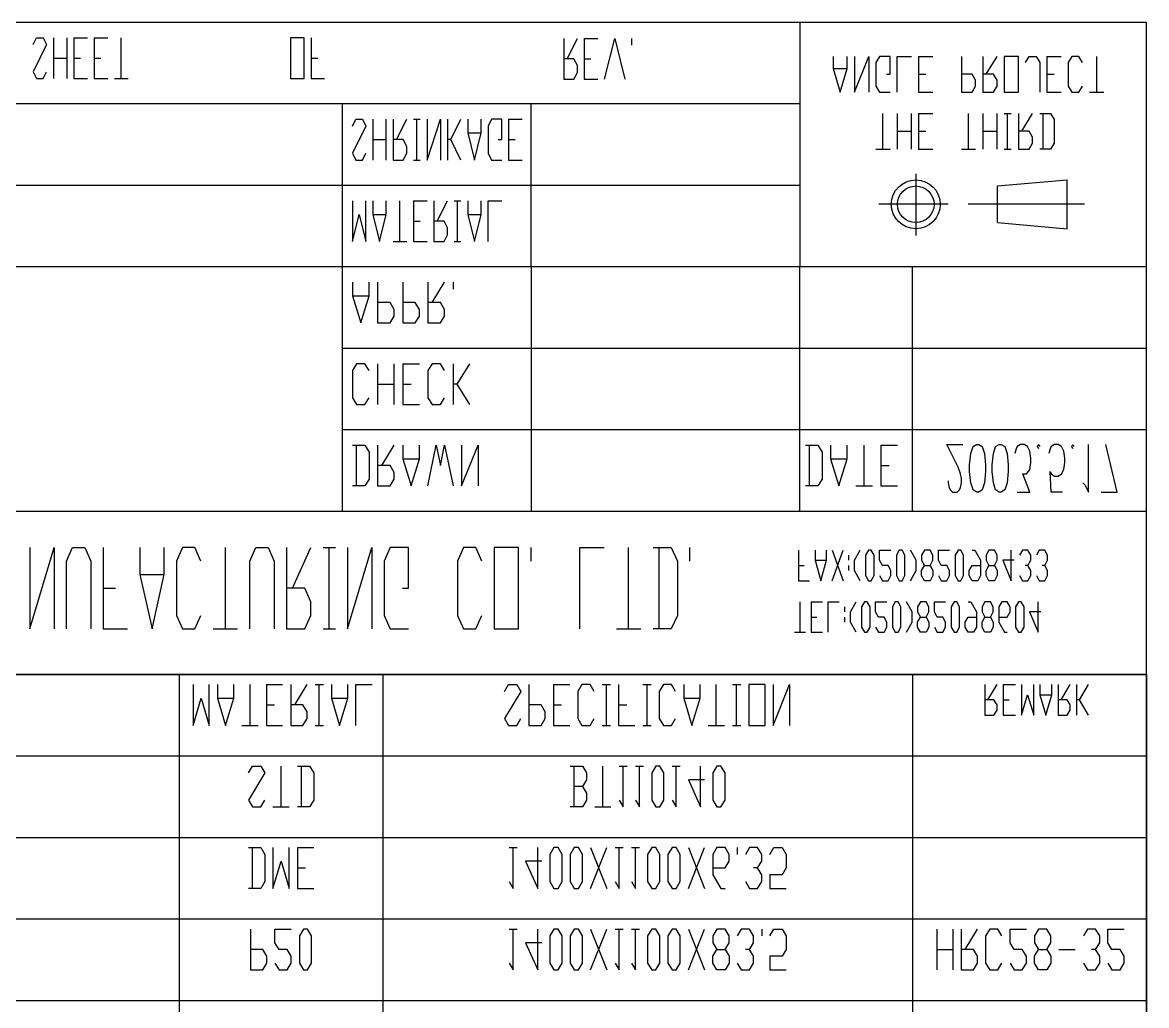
# Model space of a CAD drawing. Header units: millimetres. Extents: x -1 to 1014, y -756 to 757.
# Drawn here: x 925 to 1014, y 679 to 756.7 of the extents above; entities that cross this region are included whole.
import ezdxf

# ---------------------------------------------------------------- set-up
doc = ezdxf.new("R2010")
doc.units = ezdxf.units.MM

# ---------------------------------------------------------------- blocks, each defined once
blk = doc.blocks.new('blockName2')
for points in [[(10.0392, 11.2879), (1013.96, 11.2879), (1013.96, 756.712), (10.0392, 756.712), (10.0392, 11.2879)], [(1013.96, 756.712), (852.822, 756.712)], [(986.529, 756.712), (986.529, 737.375)], [(1013.96, 705.148), (1013.96, 756.712)], [(925.849, 754.966), (926.118, 755.504), (926.655, 755.504), (926.923, 754.966), (925.849, 752.818), (926.118, 752.281), (926.655, 752.281), (926.923, 752.818)], [(927.46, 755.504), (927.46, 752.281)], [(928.535, 752.281), (928.535, 755.504)], [(929.072, 755.504), (929.072, 752.281), (930.146, 752.281)], [(929.072, 755.504), (930.146, 755.504)], [(930.683, 755.504), (930.683, 752.281), (931.757, 752.281)], [(930.683, 755.504), (931.757, 755.504)], [(932.832, 752.281), (932.832, 755.504)], [(946.233, 755.504), (946.233, 752.281), (947.307, 752.281), (947.307, 755.504), (946.233, 755.504)], [(947.845, 755.504), (947.845, 752.281), (948.919, 752.281)], [(967.847, 755.451), (967.847, 752.228), (968.653, 752.228), (968.921, 752.765), (968.921, 753.302), (968.653, 753.84), (967.847, 753.84)], [(968.115, 753.84), (968.921, 755.451)], [(969.458, 755.451), (969.458, 752.228), (970.533, 752.228)], [(969.458, 755.451), (970.533, 755.451)], [(971.07, 752.228), (971.875, 755.451), (972.681, 752.228)], [(973.218, 755.451), (973.218, 754.914)], [(927.46, 753.892), (928.535, 753.892)], [(929.072, 753.892), (929.609, 753.892)], [(930.683, 753.892), (931.22, 753.892)], [(947.845, 753.892), (948.382, 753.892)], [(969.458, 753.84), (969.995, 753.84)], [(989.155, 754.026), (989.155, 753.086), (989.719, 751.206), (990.283, 753.086), (990.283, 754.026)], [(990.847, 754.026), (990.847, 751.206), (991.975, 754.026), (991.975, 751.206)], [(993.385, 752.616), (993.667, 752.616), (993.667, 754.026), (992.821, 754.026), (992.539, 753.556), (992.539, 751.676), (992.821, 751.206), (993.667, 751.206)], [(994.231, 751.206), (994.231, 754.026), (995.359, 754.026)], [(995.923, 754.026), (995.923, 751.206), (997.051, 751.206)], [(995.923, 754.026), (997.051, 754.026)], [(999.307, 754.026), (999.307, 751.206), (1000.15, 751.206), (1000.44, 751.676), (1000.44, 752.146), (1000.15, 752.616), (999.307, 752.616)], [(1001, 754.026), (1001, 751.206), (1001.85, 751.206), (1002.13, 751.676), (1002.13, 752.146), (1001.85, 752.616), (1001, 752.616)], [(1001.28, 752.616), (1002.13, 754.026)], [(1002.69, 754.026), (1002.69, 751.206), (1003.82, 751.206), (1003.82, 754.026), (1002.69, 754.026)], [(1004.38, 753.556), (1004.67, 754.026), (1005.23, 754.026), (1005.51, 753.556), (1005.51, 751.206)], [(1006.08, 754.026), (1006.08, 751.206), (1007.2, 751.206)], [(1006.08, 754.026), (1007.2, 754.026)], [(1008.89, 753.556), (1008.61, 754.026), (1008.05, 754.026), (1007.77, 753.556), (1007.77, 751.676), (1008.05, 751.206), (1008.61, 751.206), (1008.89, 751.676)], [(1010.02, 751.206), (1010.02, 754.026)], [(989.155, 753.086), (990.283, 753.086)], [(995.923, 752.616), (996.487, 752.616)], [(1006.08, 752.616), (1006.64, 752.616)], [(932.295, 752.281), (933.369, 752.281)], [(1009.46, 751.206), (1010.59, 751.206)], [(986.529, 750.267), (852.822, 750.267)], [(950.311, 750.267), (950.311, 718.039)], [(965.274, 737.375), (965.274, 750.267)], [(951.117, 748.521), (951.385, 749.058), (951.922, 749.058), (952.191, 748.521), (951.117, 746.372), (951.385, 745.835), (951.922, 745.835), (952.191, 746.372)], [(952.728, 749.058), (952.728, 745.835)], [(953.802, 745.835), (953.802, 749.058)], [(954.339, 749.058), (954.339, 745.835), (955.145, 745.835), (955.414, 746.372), (955.414, 746.909), (955.145, 747.447), (954.339, 747.447)], [(954.608, 747.447), (955.414, 749.058)], [(955.951, 749.058), (956.488, 749.058)], [(956.219, 745.835), (956.219, 749.058)], [(957.025, 749.058), (957.025, 745.835), (958.099, 749.058), (958.099, 745.835)], [(958.636, 749.058), (958.636, 745.835)], [(958.905, 747.447), (959.711, 749.058)], [(960.248, 749.058), (960.248, 747.984), (960.785, 745.835), (961.322, 747.984), (961.322, 749.058)], [(962.665, 747.447), (962.933, 747.447), (962.933, 749.058), (962.128, 749.058), (961.859, 748.521), (961.859, 746.372), (962.128, 745.835), (962.933, 745.835)], [(963.471, 749.058), (963.471, 745.835), (964.545, 745.835)], [(963.471, 749.058), (964.545, 749.058)], [(993.103, 746.694), (993.103, 749.514)], [(994.231, 749.514), (994.231, 746.694)], [(995.359, 746.694), (995.359, 749.514)], [(995.923, 749.514), (995.923, 746.694), (997.051, 746.694)], [(995.923, 749.514), (997.051, 749.514)], [(999.871, 746.694), (999.871, 749.514)], [(1001, 749.514), (1001, 746.694)], [(1002.13, 746.694), (1002.13, 749.514)], [(1002.69, 749.514), (1003.26, 749.514)], [(1002.97, 746.694), (1002.97, 749.514)], [(1003.82, 749.514), (1003.82, 746.694), (1004.67, 746.694), (1004.95, 747.164), (1004.95, 747.634), (1004.67, 748.104), (1003.82, 748.104)], [(1004.1, 748.104), (1004.95, 749.514)], [(1005.51, 749.514), (1006.36, 749.514), (1006.64, 749.044), (1006.64, 747.164), (1006.36, 746.694), (1005.51, 746.694)], [(1005.79, 746.694), (1005.79, 749.514)], [(994.231, 748.104), (995.359, 748.104)], [(995.923, 748.104), (996.487, 748.104)], [(1001, 748.104), (1002.13, 748.104)], [(952.728, 747.447), (953.802, 747.447)], [(959.711, 745.835), (958.905, 747.447), (958.636, 747.447)], [(960.248, 747.984), (961.322, 747.984)], [(963.471, 747.447), (964.008, 747.447)], [(992.539, 746.694), (993.667, 746.694)], [(999.307, 746.694), (1000.44, 746.694)], [(1002.69, 746.694), (1003.26, 746.694)], [(955.951, 745.835), (956.488, 745.835)], [(995.7, 744.731), (995.7, 739.862)], [(986.529, 743.821), (852.822, 743.821)], [(1002.18, 743.78), (1007.67, 744.264)], [(1002.18, 740.88), (1002.18, 743.78)], [(1007.67, 740.397), (1007.67, 744.264)], [(951.117, 742.612), (951.117, 739.39), (951.654, 741.538), (952.191, 739.39), (952.191, 742.612)], [(952.728, 742.612), (952.728, 741.538), (953.265, 739.39), (953.802, 741.538), (953.802, 742.612)], [(954.876, 739.39), (954.876, 742.612)], [(955.951, 742.612), (955.951, 739.39), (957.025, 739.39)], [(955.951, 742.612), (957.025, 742.612)], [(957.562, 742.612), (957.562, 739.39), (958.368, 739.39), (958.636, 739.927), (958.636, 740.464), (958.368, 741.001), (957.562, 741.001)], [(957.831, 741.001), (958.636, 742.612)], [(959.174, 742.612), (959.711, 742.612)], [(959.442, 739.39), (959.442, 742.612)], [(960.248, 742.612), (960.248, 741.538), (960.785, 739.39), (961.322, 741.538), (961.322, 742.612)], [(961.859, 739.39), (961.859, 742.612), (962.933, 742.612)], [(998.255, 742.33), (992.77, 742.33)], [(1009.04, 742.33), (999.841, 742.33)], [(952.728, 741.538), (953.802, 741.538)], [(955.951, 741.001), (956.488, 741.001)], [(960.248, 741.538), (961.322, 741.538)], [(1002.18, 740.88), (1007.67, 740.397)], [(954.339, 739.39), (955.414, 739.39)], [(959.174, 739.39), (959.711, 739.39)], [(1013.96, 737.375), (852.822, 737.375)], [(965.274, 737.375), (965.274, 718.039)], [(986.529, 718.039), (986.529, 737.375)], [(995.43, 718.039), (995.43, 737.375)], [(951.117, 736.167), (951.117, 735.093), (951.78, 732.944), (952.444, 735.093), (952.444, 736.167)], [(953.108, 736.167), (953.108, 732.944), (954.104, 732.944), (954.436, 733.481), (954.436, 734.018), (954.104, 734.555), (953.108, 734.555)], [(955.1, 736.167), (955.1, 732.944), (956.096, 732.944), (956.428, 733.481), (956.428, 734.018), (956.096, 734.555), (955.1, 734.555)], [(957.092, 736.167), (957.092, 732.944), (958.087, 732.944), (958.419, 733.481), (958.419, 734.018), (958.087, 734.555), (957.092, 734.555)], [(957.424, 734.555), (958.419, 736.167)], [(959.083, 736.167), (959.083, 735.63)], [(951.117, 735.093), (952.444, 735.093)], [(1013.96, 730.93), (950.311, 730.93)], [(952.444, 729.184), (952.112, 729.721), (951.448, 729.721), (951.117, 729.184), (951.117, 727.036), (951.448, 726.499), (952.112, 726.499), (952.444, 727.036)], [(953.108, 729.721), (953.108, 726.499)], [(954.436, 726.499), (954.436, 729.721)], [(955.1, 729.721), (955.1, 726.499), (956.428, 726.499)], [(955.1, 729.721), (956.428, 729.721)], [(958.419, 729.184), (958.087, 729.721), (957.424, 729.721), (957.092, 729.184), (957.092, 727.036), (957.424, 726.499), (958.087, 726.499), (958.419, 727.036)], [(959.083, 729.721), (959.083, 726.499)], [(959.415, 728.11), (960.411, 729.721)], [(953.108, 728.11), (954.436, 728.11)], [(955.1, 728.11), (955.764, 728.11)], [(960.411, 726.499), (959.415, 728.11), (959.083, 728.11)], [(1013.96, 724.484), (950.311, 724.484)], [(951.117, 723.276), (952.112, 723.276), (952.444, 722.739), (952.444, 720.59), (952.112, 720.053), (951.117, 720.053)], [(951.448, 720.053), (951.448, 723.276)], [(953.108, 723.276), (953.108, 720.053), (954.104, 720.053), (954.436, 720.59), (954.436, 721.127), (954.104, 721.664), (953.108, 721.664)], [(953.44, 721.664), (954.436, 723.276)], [(955.1, 723.276), (955.1, 722.202), (955.764, 720.053), (956.428, 722.202), (956.428, 723.276)], [(957.092, 720.053), (957.755, 723.276), (958.087, 721.664), (958.419, 723.276), (959.083, 720.053)], [(959.747, 723.276), (959.747, 720.053), (961.075, 723.276), (961.075, 720.053)], [(986.962, 723.278), (987.958, 723.278), (988.29, 722.741), (988.29, 720.592), (987.958, 720.055), (986.962, 720.055)], [(987.294, 720.055), (987.294, 723.278)], [(988.953, 723.278), (988.953, 722.204), (989.617, 720.055), (990.281, 722.204), (990.281, 723.278)], [(991.609, 720.055), (991.609, 723.278)], [(992.937, 723.278), (992.937, 720.055), (994.265, 720.055)], [(992.937, 723.278), (994.265, 723.278)], [(998.254, 720.471), (998.254, 720.291), (998.344, 719.932), (998.433, 719.753), (998.613, 719.573), (998.972, 719.573), (999.151, 719.753), (999.241, 719.932), (999.331, 720.291), (999.331, 720.65), (999.241, 721.009), (999.062, 721.548), (998.164, 723.343), (999.421, 723.343)], [(1000.5, 719.573), (1000.23, 719.753), (1000.05, 720.291), (999.959, 721.189), (999.959, 721.727), (1000.05, 722.625), (1000.23, 723.163), (1000.5, 723.343), (1000.68, 723.343), (1000.95, 723.163), (1001.13, 722.625), (1001.22, 721.727), (1001.22, 721.189), (1001.13, 720.291), (1000.95, 719.753), (1000.68, 719.573), (1000.5, 719.573)], [(1002.29, 719.573), (1002.02, 719.753), (1001.84, 720.291), (1001.75, 721.189), (1001.75, 721.727), (1001.84, 722.625), (1002.02, 723.163), (1002.29, 723.343), (1002.47, 723.343), (1002.74, 723.163), (1002.92, 722.625), (1003.01, 721.727), (1003.01, 721.189), (1002.92, 720.291), (1002.74, 719.753), (1002.47, 719.573), (1002.29, 719.573)], [(1003.73, 719.573), (1004.72, 719.573), (1004.18, 721.009), (1004.45, 721.009), (1004.63, 721.189), (1004.72, 721.368), (1004.81, 721.907), (1004.81, 722.266), (1004.72, 722.804), (1004.54, 723.163), (1004.27, 723.343), (1004, 723.343), (1003.73, 723.163), (1003.64, 722.984), (1003.55, 722.625)], [(1005.43, 722.984), (1005.34, 723.163), (1005.43, 723.343), (1005.52, 723.163)], [(1007.32, 719.573), (1006.42, 719.573), (1006.33, 721.189), (1006.42, 721.009), (1006.69, 720.83), (1006.96, 720.83), (1007.23, 721.009), (1007.41, 721.368), (1007.5, 721.907), (1007.5, 722.266), (1007.41, 722.804), (1007.23, 723.163), (1006.96, 723.343), (1006.69, 723.343), (1006.42, 723.163), (1006.33, 722.984), (1006.24, 722.625)], [(1008.13, 722.984), (1008.04, 723.163), (1008.13, 723.343), (1008.22, 723.163)], [(1008.93, 720.291), (1009.11, 720.112), (1009.38, 719.573), (1009.38, 723.343)], [(1010.37, 719.573), (1011.63, 719.573), (1010.73, 723.343)], [(955.1, 722.202), (956.428, 722.202)], [(988.953, 722.204), (990.281, 722.204)], [(992.937, 721.667), (993.601, 721.667)], [(990.945, 720.055), (992.273, 720.055)], [(1013.96, 718.039), (852.822, 718.039)], [(925.598, 715.193), (925.598, 708.748), (927.532, 715.193), (927.532, 708.748)], [(928.499, 708.748), (928.499, 714.119), (928.982, 715.193), (929.949, 715.193), (930.432, 714.119), (930.432, 708.748)], [(931.399, 715.193), (931.399, 708.748), (933.333, 708.748)], [(934.3, 715.193), (934.3, 713.045), (935.267, 708.748), (936.233, 713.045), (936.233, 715.193)], [(939.134, 714.119), (938.651, 715.193), (937.684, 715.193), (937.2, 714.119), (937.2, 709.822), (937.684, 708.748), (938.651, 708.748), (939.134, 709.822)], [(941.068, 708.748), (941.068, 715.193)], [(943.001, 708.748), (943.001, 714.119), (943.485, 715.193), (944.452, 715.193), (944.935, 714.119), (944.935, 708.748)], [(945.902, 715.193), (945.902, 708.748), (947.352, 708.748), (947.835, 709.822), (947.835, 710.896), (947.352, 711.97), (945.902, 711.97)], [(946.385, 711.97), (947.835, 715.193)], [(948.802, 715.193), (949.769, 715.193)], [(949.286, 708.748), (949.286, 715.193)], [(950.736, 715.193), (950.736, 708.748), (952.67, 715.193), (952.67, 708.748)], [(955.087, 711.97), (955.57, 711.97), (955.57, 715.193), (954.12, 715.193), (953.636, 714.119), (953.636, 709.822), (954.12, 708.748), (955.57, 708.748)], [(961.371, 714.119), (960.888, 715.193), (959.921, 715.193), (959.437, 714.119), (959.437, 709.822), (959.921, 708.748), (960.888, 708.748), (961.371, 709.822)], [(962.338, 715.193), (962.338, 708.748), (964.272, 708.748), (964.272, 715.193), (962.338, 715.193)], [(965.239, 715.193), (965.239, 714.119)], [(969.106, 708.748), (969.106, 715.193), (971.04, 715.193)], [(972.973, 708.748), (972.973, 715.193)], [(974.907, 715.193), (976.357, 715.193), (976.841, 714.119), (976.841, 709.822), (976.357, 708.748), (974.907, 708.748)], [(975.39, 708.748), (975.39, 715.193)], [(977.807, 715.193), (977.807, 714.119)], [(986.415, 714.98), (986.415, 712.563), (987.302, 712.563)], [(987.745, 714.98), (987.745, 714.175), (988.188, 712.563), (988.631, 714.175), (988.631, 714.98)], [(989.074, 714.98), (989.96, 712.563)], [(989.074, 712.563), (989.96, 714.98)], [(990.404, 714.175), (990.404, 714.578)], [(991.29, 712.563), (990.847, 713.369), (990.847, 714.175), (991.29, 714.98)], [(991.954, 714.98), (991.733, 714.578), (991.733, 712.966), (991.954, 712.563), (992.176, 712.563), (992.398, 712.966), (992.398, 714.578), (992.176, 714.98), (991.954, 714.98)], [(992.841, 712.966), (993.062, 712.563), (993.505, 712.563), (993.727, 712.966), (993.727, 713.369), (993.505, 713.772), (993.062, 713.772), (992.841, 714.175), (992.841, 714.98), (993.727, 714.98)], [(994.392, 714.98), (994.17, 714.578), (994.17, 712.966), (994.392, 712.563), (994.613, 712.563), (994.835, 712.966), (994.835, 714.578), (994.613, 714.98), (994.392, 714.98)], [(995.278, 712.563), (995.721, 713.369), (995.721, 714.175), (995.278, 714.98)], [(996.386, 714.98), (996.164, 714.578), (996.164, 714.175), (996.386, 713.772), (996.829, 713.772), (997.05, 713.369), (997.05, 712.966), (996.829, 712.563), (996.386, 712.563), (996.164, 712.966), (996.164, 713.369), (996.386, 713.772)], [(996.829, 713.772), (997.05, 714.175), (997.05, 714.578), (996.829, 714.98), (996.386, 714.98)], [(997.494, 712.966), (997.715, 712.563), (998.158, 712.563), (998.38, 712.966), (998.38, 713.369), (998.158, 713.772), (997.715, 713.772), (997.494, 714.175), (997.494, 714.98), (998.38, 714.98)], [(999.045, 714.98), (998.823, 714.578), (998.823, 712.966), (999.045, 712.563), (999.266, 712.563), (999.488, 712.966), (999.488, 714.578), (999.266, 714.98), (999.045, 714.98)], [(1000.15, 714.98), (1000.37, 714.98), (1000.82, 714.175), (1000.82, 712.966), (1000.6, 712.563), (1000.15, 712.563), (999.931, 712.966), (999.931, 713.369), (1000.15, 713.772), (1000.82, 713.772)], [(1001.48, 714.98), (1001.26, 714.578), (1001.26, 714.175), (1001.48, 713.772), (1001.92, 713.772), (1002.15, 713.369), (1002.15, 712.966), (1001.92, 712.563), (1001.48, 712.563), (1001.26, 712.966), (1001.26, 713.369), (1001.48, 713.772)], [(1001.92, 713.772), (1002.15, 714.175), (1002.15, 714.578), (1001.92, 714.98), (1001.48, 714.98)], [(1003.48, 714.175), (1002.59, 714.175), (1003.25, 712.563), (1003.25, 714.98)], [(1004.58, 713.772), (1004.81, 714.175), (1004.81, 714.578), (1004.58, 714.98), (1004.14, 714.98), (1003.92, 714.578)], [(1005.91, 713.772), (1006.13, 714.175), (1006.13, 714.578), (1005.91, 714.98), (1005.47, 714.98), (1005.25, 714.578)], [(986.415, 713.772), (986.858, 713.772)], [(987.745, 714.175), (988.631, 714.175)], [(990.404, 713.369), (990.404, 713.772)], [(1003.92, 712.966), (1004.14, 712.563), (1004.58, 712.563), (1004.81, 712.966), (1004.81, 713.369), (1004.58, 713.772), (1004.36, 713.772)], [(1005.25, 712.966), (1005.47, 712.563), (1005.91, 712.563), (1006.13, 712.966), (1006.13, 713.369), (1005.91, 713.772), (1005.69, 713.772)], [(934.3, 713.045), (936.233, 713.045)], [(931.399, 711.97), (932.366, 711.97)], [(986.544, 708.48), (986.544, 710.897)], [(987.43, 710.897), (987.43, 708.48), (988.316, 708.48)], [(987.43, 710.897), (988.316, 710.897)], [(988.759, 708.48), (988.759, 710.897), (989.646, 710.897)], [(990.975, 708.48), (990.532, 709.286), (990.532, 710.091), (990.975, 710.897)], [(991.64, 710.897), (991.418, 710.494), (991.418, 708.883), (991.64, 708.48), (991.861, 708.48), (992.083, 708.883), (992.083, 710.494), (991.861, 710.897), (991.64, 710.897)], [(992.526, 708.883), (992.747, 708.48), (993.191, 708.48), (993.412, 708.883), (993.412, 709.286), (993.191, 709.688), (992.747, 709.688), (992.526, 710.091), (992.526, 710.897), (993.412, 710.897)], [(994.077, 710.897), (993.855, 710.494), (993.855, 708.883), (994.077, 708.48), (994.298, 708.48), (994.52, 708.883), (994.52, 710.494), (994.298, 710.897), (994.077, 710.897)], [(994.963, 708.48), (995.406, 709.286), (995.406, 710.091), (994.963, 710.897)], [(996.071, 710.897), (995.849, 710.494), (995.849, 710.091), (996.071, 709.688), (996.514, 709.688), (996.736, 709.286), (996.736, 708.883), (996.514, 708.48), (996.071, 708.48), (995.849, 708.883), (995.849, 709.286), (996.071, 709.688)], [(996.514, 709.688), (996.736, 710.091), (996.736, 710.494), (996.514, 710.897), (996.071, 710.897)], [(997.179, 708.883), (997.4, 708.48), (997.843, 708.48), (998.065, 708.883), (998.065, 709.286), (997.843, 709.688), (997.4, 709.688), (997.179, 710.091), (997.179, 710.897), (998.065, 710.897)], [(998.73, 710.897), (998.508, 710.494), (998.508, 708.883), (998.73, 708.48), (998.951, 708.48), (999.173, 708.883), (999.173, 710.494), (998.951, 710.897), (998.73, 710.897)], [(999.838, 710.897), (1000.06, 710.897), (1000.5, 710.091), (1000.5, 708.883), (1000.28, 708.48), (999.838, 708.48), (999.616, 708.883), (999.616, 709.286), (999.838, 709.688), (1000.5, 709.688)], [(1001.17, 710.897), (1000.95, 710.494), (1000.95, 710.091), (1001.17, 709.688), (1001.61, 709.688), (1001.83, 709.286), (1001.83, 708.883), (1001.61, 708.48), (1001.17, 708.48), (1000.95, 708.883), (1000.95, 709.286), (1001.17, 709.688)], [(1001.61, 709.688), (1001.83, 710.091), (1001.83, 710.494), (1001.61, 710.897), (1001.17, 710.897)], [(1002.27, 709.688), (1002.94, 709.688), (1003.16, 710.091), (1003.16, 710.494), (1002.94, 710.897), (1002.5, 710.897), (1002.27, 710.494), (1002.27, 709.286), (1002.72, 708.48), (1002.94, 708.48)], [(1003.83, 710.897), (1003.6, 710.494), (1003.6, 708.883), (1003.83, 708.48), (1004.05, 708.48), (1004.27, 708.883), (1004.27, 710.494), (1004.05, 710.897), (1003.83, 710.897)], [(1005.6, 710.091), (1004.71, 710.091), (1005.38, 708.48), (1005.38, 710.897)], [(990.089, 710.091), (990.089, 710.494)], [(987.43, 709.688), (987.873, 709.688)], [(990.089, 709.286), (990.089, 709.688)], [(940.101, 708.748), (942.034, 708.748)], [(948.802, 708.748), (949.769, 708.748)], [(972.006, 708.748), (973.94, 708.748)], [(986.1, 708.48), (986.987, 708.48)], [(1013.96, 705.148), (852.822, 705.148)], [(1013.96, 705.148), (852.822, 705.148)], [(852.822, 705.148), (1013.96, 705.148)], [(937.42, 705.148), (937.42, 698.702)], [(953.534, 705.148), (953.534, 698.702)], [(995.43, 705.148), (995.43, 698.702)], [(1013.96, 705.148), (1013.96, 698.702)], [(938.508, 704.342), (938.508, 701.119), (939.152, 703.268), (939.797, 701.119), (939.797, 704.342)], [(940.441, 704.342), (940.441, 703.268), (941.086, 701.119), (941.73, 703.268), (941.73, 704.342)], [(943.02, 701.119), (943.02, 704.342)], [(944.309, 704.342), (944.309, 701.119), (945.598, 701.119)], [(944.309, 704.342), (945.598, 704.342)], [(946.242, 704.342), (946.242, 701.119), (947.209, 701.119), (947.531, 701.656), (947.531, 702.193), (947.209, 702.731), (946.242, 702.731)], [(946.565, 702.731), (947.531, 704.342)], [(948.176, 704.342), (948.821, 704.342)], [(948.498, 701.119), (948.498, 704.342)], [(949.465, 704.342), (949.465, 703.268), (950.11, 701.119), (950.754, 703.268), (950.754, 704.342)], [(951.399, 701.119), (951.399, 704.342), (952.688, 704.342)], [(963.157, 703.805), (963.48, 704.342), (964.124, 704.342), (964.447, 703.805), (963.157, 701.656), (963.48, 701.119), (964.124, 701.119), (964.447, 701.656)], [(965.091, 704.342), (965.091, 701.119), (966.058, 701.119), (966.38, 701.656), (966.38, 702.193), (966.058, 702.731), (965.091, 702.731)], [(967.025, 704.342), (967.025, 701.119), (968.314, 701.119)], [(967.025, 704.342), (968.314, 704.342)], [(970.248, 703.805), (969.925, 704.342), (969.281, 704.342), (968.958, 703.805), (968.958, 701.656), (969.281, 701.119), (969.925, 701.119), (970.248, 701.656)], [(970.892, 704.342), (971.537, 704.342)], [(971.214, 701.119), (971.214, 704.342)], [(972.181, 704.342), (972.181, 701.119), (973.47, 701.119)], [(974.115, 704.342), (974.759, 704.342)], [(974.437, 701.119), (974.437, 704.342)], [(976.693, 703.805), (976.371, 704.342), (975.726, 704.342), (975.404, 703.805), (975.404, 701.656), (975.726, 701.119), (976.371, 701.119), (976.693, 701.656)], [(977.338, 704.342), (977.338, 703.268), (977.982, 701.119), (978.627, 703.268), (978.627, 704.342)], [(979.916, 701.119), (979.916, 704.342)], [(981.205, 704.342), (981.85, 704.342)], [(981.527, 701.119), (981.527, 704.342)], [(982.494, 704.342), (982.494, 701.119), (983.783, 701.119), (983.783, 704.342), (982.494, 704.342)], [(984.428, 704.342), (984.428, 701.119), (985.717, 704.342), (985.717, 701.119)], [(1001.16, 704.342), (1001.16, 701.925), (1001.89, 701.925), (1002.13, 702.328), (1002.13, 702.731), (1001.89, 703.133), (1001.16, 703.133)], [(1001.41, 703.133), (1002.13, 704.342)], [(1002.61, 704.342), (1002.61, 701.925), (1003.58, 701.925)], [(1002.61, 704.342), (1003.58, 704.342)], [(1004.06, 704.342), (1004.06, 701.925), (1004.55, 703.536), (1005.03, 701.925), (1005.03, 704.342)], [(1005.51, 704.342), (1005.51, 703.536), (1006, 701.925), (1006.48, 703.536), (1006.48, 704.342)], [(1006.96, 704.342), (1006.96, 701.925), (1007.69, 701.925), (1007.93, 702.328), (1007.93, 702.731), (1007.69, 703.133), (1006.96, 703.133)], [(1007.21, 703.133), (1007.93, 704.342)], [(1008.42, 704.342), (1008.42, 701.925)], [(1008.66, 703.133), (1009.38, 704.342)], [(940.441, 703.268), (941.73, 703.268)], [(944.309, 702.731), (944.953, 702.731)], [(949.465, 703.268), (950.754, 703.268)], [(967.025, 702.731), (967.669, 702.731)], [(972.181, 702.731), (972.826, 702.731)], [(977.338, 703.268), (978.627, 703.268)], [(1002.61, 703.133), (1003.1, 703.133)], [(1005.51, 703.536), (1006.48, 703.536)], [(1009.38, 701.925), (1008.66, 703.133), (1008.42, 703.133)], [(942.375, 701.119), (943.664, 701.119)], [(948.176, 701.119), (948.821, 701.119)], [(970.892, 701.119), (971.537, 701.119)], [(974.115, 701.119), (974.759, 701.119)], [(979.271, 701.119), (980.56, 701.119)], [(981.205, 701.119), (981.85, 701.119)], [(852.822, 698.702), (1013.96, 698.702)], [(937.42, 698.702), (937.42, 692.256)], [(953.534, 698.702), (953.534, 692.256)], [(995.43, 698.702), (995.43, 692.256)], [(1013.96, 698.702), (1013.96, 692.256)], [(942.898, 697.359), (943.221, 697.896), (943.865, 697.896), (944.188, 697.359), (942.898, 695.211), (943.221, 694.674), (943.865, 694.674), (944.188, 695.211)], [(945.477, 694.674), (945.477, 697.896)], [(946.766, 697.896), (947.733, 697.896), (948.055, 697.359), (948.055, 695.211), (947.733, 694.674), (946.766, 694.674)], [(947.088, 694.674), (947.088, 697.896)], [(968.358, 697.896), (969.325, 697.896), (969.648, 697.359), (969.648, 696.822), (969.325, 696.285), (968.681, 696.285)], [(968.681, 694.674), (968.681, 697.896)], [(970.937, 694.674), (970.937, 697.896)], [(972.226, 695.211), (972.548, 694.674), (972.548, 697.896)], [(972.226, 697.896), (972.87, 697.896)], [(973.515, 695.211), (973.837, 694.674), (973.837, 697.896)], [(973.515, 697.896), (974.159, 697.896)], [(975.126, 697.896), (974.804, 697.359), (974.804, 695.211), (975.126, 694.674), (975.449, 694.674), (975.771, 695.211), (975.771, 697.359), (975.449, 697.896), (975.126, 697.896)], [(976.415, 695.211), (976.738, 694.674), (976.738, 697.896)], [(976.415, 697.896), (977.06, 697.896)], [(978.994, 696.822), (977.704, 696.822), (978.671, 694.674), (978.671, 697.896)], [(979.96, 697.896), (979.638, 697.359), (979.638, 695.211), (979.96, 694.674), (980.283, 694.674), (980.605, 695.211), (980.605, 697.359), (980.283, 697.896), (979.96, 697.896)], [(969.325, 696.285), (969.648, 695.748), (969.648, 695.211), (969.325, 694.674), (968.358, 694.674)], [(944.832, 694.674), (946.121, 694.674)], [(970.292, 694.674), (971.581, 694.674)], [(852.822, 692.256), (1013.96, 692.256)], [(937.42, 692.256), (937.42, 685.811)], [(953.534, 692.256), (953.534, 685.811)], [(995.43, 692.256), (995.43, 685.811)], [(1013.96, 692.256), (1013.96, 685.811)], [(942.898, 691.451), (943.865, 691.451), (944.188, 690.914), (944.188, 688.765), (943.865, 688.228), (942.898, 688.228)], [(943.221, 688.228), (943.221, 691.451)], [(944.832, 691.451), (944.832, 688.228), (945.477, 690.377), (946.121, 688.228), (946.121, 691.451)], [(946.766, 691.451), (946.766, 688.228), (948.055, 688.228)], [(946.766, 691.451), (948.055, 691.451)], [(963.524, 688.765), (963.847, 688.228), (963.847, 691.451)], [(963.524, 691.451), (964.169, 691.451)], [(966.102, 690.377), (964.813, 690.377), (965.78, 688.228), (965.78, 691.451)], [(967.069, 691.451), (966.747, 690.914), (966.747, 688.765), (967.069, 688.228), (967.392, 688.228), (967.714, 688.765), (967.714, 690.914), (967.392, 691.451), (967.069, 691.451)], [(968.681, 691.451), (968.358, 690.914), (968.358, 688.765), (968.681, 688.228), (969.003, 688.228), (969.325, 688.765), (969.325, 690.914), (969.003, 691.451), (968.681, 691.451)], [(969.97, 691.451), (971.259, 688.228)], [(969.97, 688.228), (971.259, 691.451)], [(971.903, 688.765), (972.226, 688.228), (972.226, 691.451)], [(971.903, 691.451), (972.548, 691.451)], [(973.193, 688.765), (973.515, 688.228), (973.515, 691.451)], [(973.193, 691.451), (973.837, 691.451)], [(974.804, 691.451), (974.482, 690.914), (974.482, 688.765), (974.804, 688.228), (975.126, 688.228), (975.449, 688.765), (975.449, 690.914), (975.126, 691.451), (974.804, 691.451)], [(976.415, 691.451), (976.093, 690.914), (976.093, 688.765), (976.415, 688.228), (976.738, 688.228), (977.06, 688.765), (977.06, 690.914), (976.738, 691.451), (976.415, 691.451)], [(977.704, 691.451), (978.994, 688.228)], [(977.704, 688.228), (978.994, 691.451)], [(979.638, 689.839), (980.605, 689.839), (980.927, 690.377), (980.927, 690.914), (980.605, 691.451), (979.96, 691.451), (979.638, 690.914), (979.638, 689.302), (980.283, 688.228), (980.605, 688.228)], [(981.572, 691.451), (981.572, 690.914)], [(983.183, 689.839), (983.506, 690.377), (983.506, 690.914), (983.183, 691.451), (982.539, 691.451), (982.216, 690.914)], [(984.15, 690.914), (984.472, 691.451), (985.117, 691.451), (985.439, 690.914), (985.439, 689.839), (985.117, 689.302), (984.15, 689.302), (984.15, 688.228), (985.439, 688.228)], [(946.766, 689.839), (947.41, 689.839)], [(982.216, 688.765), (982.539, 688.228), (983.183, 688.228), (983.506, 688.765), (983.506, 689.302), (983.183, 689.839), (982.861, 689.839)], [(852.822, 685.811), (1013.96, 685.811)], [(937.42, 685.811), (937.42, 679.365)], [(953.534, 685.811), (953.534, 679.365)], [(995.43, 685.811), (995.43, 679.365)], [(1013.96, 685.811), (1013.96, 679.365)], [(943.06, 685.005), (943.06, 681.782), (944.026, 681.782), (944.349, 682.32), (944.349, 682.857), (944.026, 683.394), (943.06, 683.394)], [(944.993, 682.32), (945.316, 681.782), (945.96, 681.782), (946.282, 682.32), (946.282, 682.857), (945.96, 683.394), (945.316, 683.394), (944.993, 683.931), (944.993, 685.005), (946.282, 685.005)], [(947.249, 685.005), (946.927, 684.468), (946.927, 682.32), (947.249, 681.782), (947.571, 681.782), (947.894, 682.32), (947.894, 684.468), (947.571, 685.005), (947.249, 685.005)], [(963.524, 682.32), (963.847, 681.782), (963.847, 685.005)], [(963.524, 685.005), (964.169, 685.005)], [(966.102, 683.931), (964.813, 683.931), (965.78, 681.782), (965.78, 685.005)], [(967.069, 685.005), (966.747, 684.468), (966.747, 682.32), (967.069, 681.782), (967.392, 681.782), (967.714, 682.32), (967.714, 684.468), (967.392, 685.005), (967.069, 685.005)], [(968.681, 685.005), (968.358, 684.468), (968.358, 682.32), (968.681, 681.782), (969.003, 681.782), (969.325, 682.32), (969.325, 684.468), (969.003, 685.005), (968.681, 685.005)], [(969.97, 685.005), (971.259, 681.782)], [(969.97, 681.782), (971.259, 685.005)], [(971.903, 682.32), (972.226, 681.782), (972.226, 685.005)], [(971.903, 685.005), (972.548, 685.005)], [(973.193, 682.32), (973.515, 681.782), (973.515, 685.005)], [(973.193, 685.005), (973.837, 685.005)], [(974.804, 685.005), (974.482, 684.468), (974.482, 682.32), (974.804, 681.782), (975.126, 681.782), (975.449, 682.32), (975.449, 684.468), (975.126, 685.005), (974.804, 685.005)], [(976.415, 685.005), (976.093, 684.468), (976.093, 682.32), (976.415, 681.782), (976.738, 681.782), (977.06, 682.32), (977.06, 684.468), (976.738, 685.005), (976.415, 685.005)], [(977.704, 685.005), (978.994, 681.782)], [(977.704, 681.782), (978.994, 685.005)], [(979.96, 685.005), (979.638, 684.468), (979.638, 683.931), (979.96, 683.394), (980.605, 683.394), (980.927, 682.857), (980.927, 682.32), (980.605, 681.782), (979.96, 681.782), (979.638, 682.32), (979.638, 682.857), (979.96, 683.394)], [(980.605, 683.394), (980.927, 683.931), (980.927, 684.468), (980.605, 685.005), (979.96, 685.005)], [(982.539, 683.394), (982.861, 683.931), (982.861, 684.468), (982.539, 685.005), (981.894, 685.005), (981.572, 684.468)], [(983.506, 685.005), (983.506, 684.468)], [(984.15, 684.468), (984.472, 685.005), (985.117, 685.005), (985.439, 684.468), (985.439, 683.394), (985.117, 682.857), (984.15, 682.857), (984.15, 681.782), (985.439, 681.782)], [(997.366, 685.005), (997.366, 681.782)], [(998.655, 681.782), (998.655, 685.005)], [(999.3, 685.005), (999.3, 681.782), (1000.27, 681.782), (1000.59, 682.32), (1000.59, 682.857), (1000.27, 683.394), (999.3, 683.394)], [(999.622, 683.394), (1000.59, 685.005)], [(1002.52, 684.468), (1002.2, 685.005), (1001.56, 685.005), (1001.23, 684.468), (1001.23, 682.32), (1001.56, 681.782), (1002.2, 681.782), (1002.52, 682.32)], [(1003.17, 682.32), (1003.49, 681.782), (1004.13, 681.782), (1004.46, 682.32), (1004.46, 682.857), (1004.13, 683.394), (1003.49, 683.394), (1003.17, 683.931), (1003.17, 685.005), (1004.46, 685.005)], [(1005.42, 685.005), (1005.1, 684.468), (1005.1, 683.931), (1005.42, 683.394), (1006.07, 683.394), (1006.39, 682.857), (1006.39, 682.32), (1006.07, 681.782), (1005.42, 681.782), (1005.1, 682.32), (1005.1, 682.857), (1005.42, 683.394)], [(1006.07, 683.394), (1006.39, 683.931), (1006.39, 684.468), (1006.07, 685.005), (1005.42, 685.005)], [(1009.93, 683.394), (1010.26, 683.931), (1010.26, 684.468), (1009.93, 685.005), (1009.29, 685.005), (1008.97, 684.468)], [(1010.9, 682.32), (1011.22, 681.782), (1011.87, 681.782), (1012.19, 682.32), (1012.19, 682.857), (1011.87, 683.394), (1011.22, 683.394), (1010.9, 683.931), (1010.9, 685.005), (1012.19, 685.005)], [(981.572, 682.32), (981.894, 681.782), (982.539, 681.782), (982.861, 682.32), (982.861, 682.857), (982.539, 683.394), (982.216, 683.394)], [(997.366, 683.394), (998.655, 683.394)], [(1007.03, 683.394), (1008.32, 683.394)], [(1008.97, 682.32), (1009.29, 681.782), (1009.93, 681.782), (1010.26, 682.32), (1010.26, 682.857), (1009.93, 683.394), (1009.61, 683.394)], [(852.822, 679.365), (1013.96, 679.365)], [(937.42, 679.365), (937.42, 672.92)], [(953.534, 679.365), (953.534, 672.92)], [(995.43, 679.365), (995.43, 672.92)], [(1013.96, 679.365), (1013.96, 672.92)]]:
    blk.add_lwpolyline(points)
for radius in [1.9337, 1.4503]:
    blk.add_circle((995.7, 742.33), radius)

msp = doc.modelspace()

# ---------------------------------------------------------------- block references
msp.add_blockref('blockName2', (0, 0))

doc.saveas('drawing.dxf')
